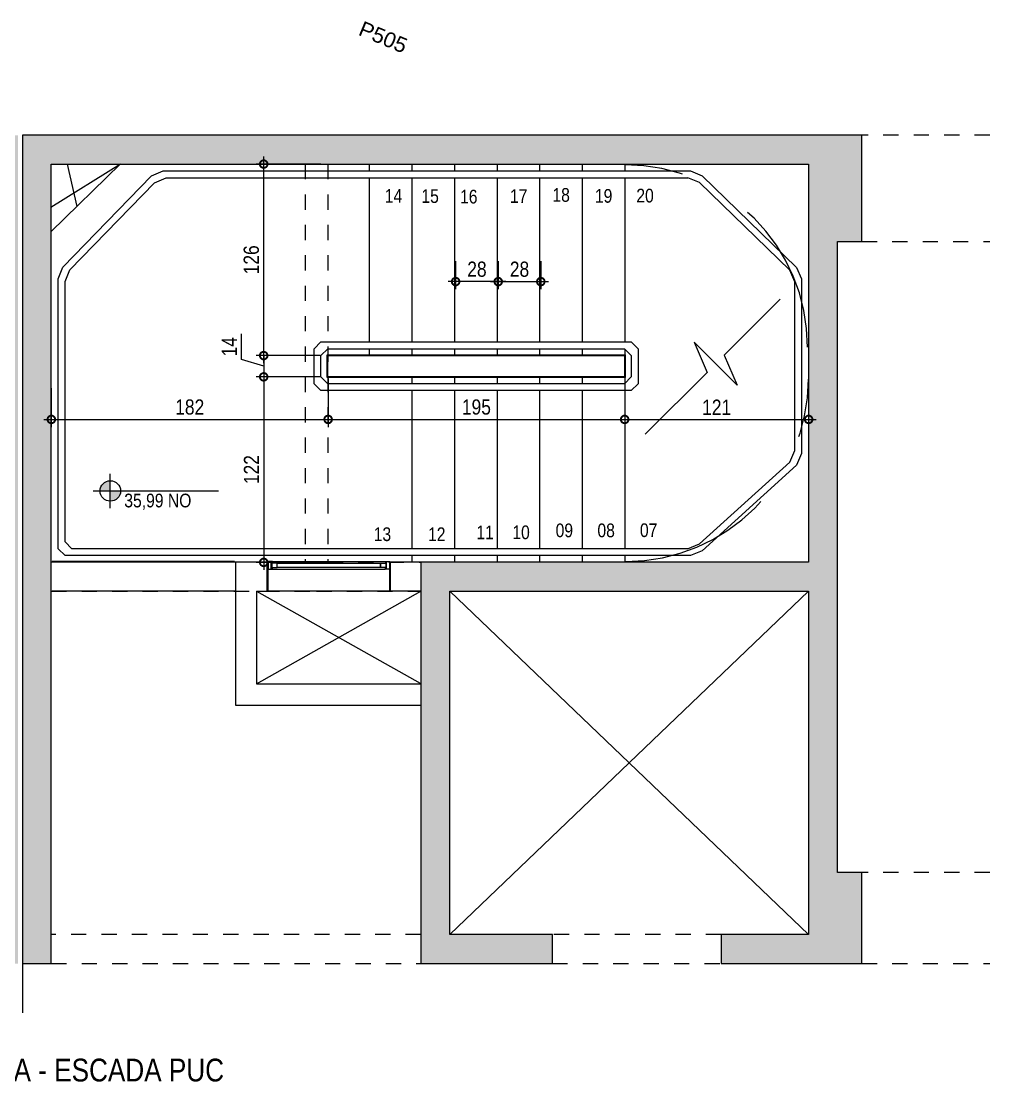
# Model space of a CAD drawing. Header units: metres. Extents: x -41 to 570, y -54 to 184.
# Drawn here: x -5.18 to 1.19, y 21.77 to 28.75 of the extents above; entities that cross this region are included whole.
import ezdxf
from ezdxf.enums import TextEntityAlignment as Align
from ezdxf.xclip import XClip

# ---------------------------------------------------------------- set-up
doc = ezdxf.new("R2010")
doc.units = ezdxf.units.M
doc.header["$XCLIPFRAME"] = 0
doc.linetypes.add('DASHEDX2', pattern=[1.5, 1, -0.5])
for name, color, linetype in [('1', 232, 'DASHEDX2'), ('20', 7, 'Continuous'), ('21', 33, 'Continuous'), ('4', 2, 'Continuous'), ('9', 232, 'Continuous'), ('ARQ-ALV ACAB', 4, 'Continuous'), ('ARQ-ALV OSSO', 5, 'Continuous'), ('ARQ-AUX', 7, 'Continuous'), ('ARQ-AUX1', 1, 'Continuous'), ('ARQ-AUX2', 2, 'Continuous'), ('ARQ-CAX @ 1', 1, 'Continuous'), ('ARQ-DIM', 2, 'Continuous'), ('ARQ-PRJ', 7, 'DASHEDX2'), ('ARQ-SIM', 1, 'Continuous'), ('ARQ-TXT', 2, 'Continuous')]:
    doc.layers.add(name, color=color, linetype=linetype)
doc.styles.add('Adesa', font='ARIALN.TTF')
doc.styles.add('M50', font='ARIALN.TTF', dxfattribs={"height": 0.15})
doc.styles.get("Standard").update_dxf_attribs({"font": 'arial.ttf'})
doc.dimstyles.new('ADESA 1-0050', dxfattribs={"dimtxt": 0.1, "dimasz": 0.1, "dimexe": 0.05, "dimexo": 0.05, "dimgap": 0.03, "dimtad": 1, "dimdec": 1, "dimlfac": 100, "dimzin": 12, "dimtxsty": 'Adesa', "dimblk": 'DOTSMALL', "dimcen": 1, "dimdle": 0.05, "dimclrd": 1, "dimclre": 1, "dimclrt": 256, "dimazin": 3, "dimtm": 1e-09, "dimtfac": 1, "dimtdec": 1, "dimtmove": 1, "dimatfit": 0, "dimldrblk": 'DOTSMALL', "dimfxl": 0.8, "dimtvp": 2, "dimtolj": 1, "dimtzin": 0, "dimarcsym": 0})

# ---------------------------------------------------------------- blocks, each defined once
blk = doc.blocks.new('NipAcOs')
at = {"layer": 'ARQ-SIM'}
h = blk.add_hatch(color=256, dxfattribs=at)
h.dxf.hatch_style = 1
h.paths.add_polyline_path([(0, 0.15, 0.414214), (-0.15, 0), (0, 0)])
h.paths.add_polyline_path([(0.15, 0), (0, 0), (0, -0.15, 0.414214)])
for p, q in [((0, -0.25), (0, 0.25)), ((-0.25, 0), (0.15, 0)), ((0.15, 0), (1.583, 0))]:
    blk.add_line(p, q, dxfattribs=at)
blk.add_circle((0, 0), 0.15, dxfattribs=at)
at = {"style": 'Adesa'}
for p in [(0.204, 0.06), (0.204, -0.24)]:
    blk.add_attdef('000,00', p, '', height=0.2, dxfattribs=at)
blk = doc.blocks.new('_DotSmall')
at = {"color": 0, "linetype": 'ByBlock', "const_width": 0.5}
blk.add_lwpolyline([(-0.0625, 0, 1), (0.0625, 0, 1)], format="xyb", close=True, dxfattribs=at)
blk = doc.blocks.new('*D11')
at = {"layer": 'ARQ-DIM', "color": 1, "lineweight": -2, "transparency": 16777216}
for p, q in [((-4.98, 26.3356), (-4.98, 26.08)), ((-3.1598, 26.36), (-3.1598, 26.08)), ((-5.03, 26.13), (-3.1098, 26.13))]:
    blk.add_line(p, q, dxfattribs=at)
at = {"layer": 'Defpoints', "color": 0, "transparency": 16777216}
for p in [(-4.98, 26.3856, 0), (-3.1598, 26.41), (-3.1598, 26.13)]:
    blk.add_point(p, dxfattribs=at)
at = {"layer": 'ARQ-DIM', "color": 1, "lineweight": -2, "transparency": 16777216, "xscale": 0.1, "yscale": 0.1, "zscale": 0.1, "rotation": 180}
blk.add_blockref('_DotSmall', (-4.98, 26.13), dxfattribs=at)
at = {"layer": 'ARQ-DIM', "color": 1, "lineweight": -2, "transparency": 16777216, "xscale": 0.1, "yscale": 0.1, "zscale": 0.1}
blk.add_blockref('_DotSmall', (-3.1598, 26.13), dxfattribs=at)
at = {"layer": 'ARQ-DIM', "transparency": 16777216, "insert": (-4.0699, 26.2111), "char_height": 0.1, "attachment_point": 5, "style": 'Adesa'}
blk.add_mtext('\\A1;182', dxfattribs=at)
blk = doc.blocks.new('*D12')
at = {"layer": 'ARQ-DIM', "color": 1, "lineweight": -2, "transparency": 16777216}
for p, q in [((-3.1598, 26.4), (-3.1598, 26.08)), ((-1.2098, 26.4), (-1.2098, 26.08)), ((-3.2098, 26.13), (-1.1598, 26.13))]:
    blk.add_line(p, q, dxfattribs=at)
at = {"layer": 'Defpoints', "color": 0, "transparency": 16777216}
for p in [(-3.1598, 26.45), (-1.2098, 26.45), (-1.2098, 26.13)]:
    blk.add_point(p, dxfattribs=at)
at = {"layer": 'ARQ-DIM', "color": 1, "lineweight": -2, "transparency": 16777216, "xscale": 0.1, "yscale": 0.1, "zscale": 0.1, "rotation": 180}
blk.add_blockref('_DotSmall', (-3.1598, 26.13), dxfattribs=at)
at = {"layer": 'ARQ-DIM', "color": 1, "lineweight": -2, "transparency": 16777216, "xscale": 0.1, "yscale": 0.1, "zscale": 0.1}
blk.add_blockref('_DotSmall', (-1.2098, 26.13), dxfattribs=at)
at = {"layer": 'ARQ-DIM', "transparency": 16777216, "insert": (-2.1848, 26.2111), "char_height": 0.1, "attachment_point": 5, "style": 'Adesa'}
blk.add_mtext('\\A1;195', dxfattribs=at)
blk = doc.blocks.new('*D13')
at = {"layer": 'ARQ-DIM', "color": 1, "lineweight": -2, "transparency": 16777216}
for p, q in [((-1.2098, 26.4), (-1.2098, 26.08)), ((0, 26.3994), (0, 26.08)), ((-1.2598, 26.13), (0.05, 26.13))]:
    blk.add_line(p, q, dxfattribs=at)
at = {"layer": 'Defpoints', "color": 0, "transparency": 16777216}
for p in [(-1.2098, 26.45), (0, 26.4494, 0), (0, 26.13)]:
    blk.add_point(p, dxfattribs=at)
at = {"layer": 'ARQ-DIM', "color": 1, "lineweight": -2, "transparency": 16777216, "xscale": 0.1, "yscale": 0.1, "zscale": 0.1, "rotation": 180}
blk.add_blockref('_DotSmall', (-1.2098, 26.13), dxfattribs=at)
at = {"layer": 'ARQ-DIM', "color": 1, "lineweight": -2, "transparency": 16777216, "xscale": 0.1, "yscale": 0.1, "zscale": 0.1}
blk.add_blockref('_DotSmall', (0, 26.13), dxfattribs=at)
at = {"layer": 'ARQ-DIM', "transparency": 16777216, "insert": (-0.6049, 26.2102), "char_height": 0.1, "attachment_point": 5, "style": 'Adesa'}
blk.add_mtext('\\A1;121', dxfattribs=at)
blk = doc.blocks.new('*D14')
at = {"layer": 'ARQ-DIM', "color": 1, "lineweight": -2, "transparency": 16777216}
for p, q in [((-2.3213, 27.1718), (-2.3213, 26.9868)), ((-2.0413, 27.1718), (-2.0413, 26.9868)), ((-1.9913, 27.0368), (-2.3713, 27.0368))]:
    blk.add_line(p, q, dxfattribs=at)
at = {"layer": 'Defpoints', "color": 0, "transparency": 16777216}
for p in [(-2.3213, 27.2218, 0), (-2.0413, 27.2218, 0), (-2.3213, 27.0368)]:
    blk.add_point(p, dxfattribs=at)
at = {"layer": 'ARQ-DIM', "color": 1, "lineweight": -2, "transparency": 16777216, "xscale": 0.1, "yscale": 0.1, "zscale": 0.1, "rotation": 180}
blk.add_blockref('_DotSmall', (-2.3213, 27.0368), dxfattribs=at)
at = {"layer": 'ARQ-DIM', "color": 1, "lineweight": -2, "transparency": 16777216, "xscale": 0.1, "yscale": 0.1, "zscale": 0.1}
blk.add_blockref('_DotSmall', (-2.0413, 27.0368), dxfattribs=at)
at = {"layer": 'ARQ-DIM', "transparency": 16777216, "insert": (-2.1813, 27.1178), "char_height": 0.1, "attachment_point": 5, "style": 'Adesa'}
blk.add_mtext('\\A1;28', dxfattribs=at)
blk = doc.blocks.new('*D15')
at = {"layer": 'ARQ-DIM', "color": 1, "lineweight": -2, "transparency": 16777216}
for p, q in [((-2.0413, 27.1718), (-2.0413, 26.9868)), ((-1.7613, 27.1718), (-1.7613, 26.9868)), ((-2.0913, 27.0368), (-1.7113, 27.0368))]:
    blk.add_line(p, q, dxfattribs=at)
at = {"layer": 'Defpoints', "color": 0, "transparency": 16777216}
for p in [(-2.0413, 27.2218, 0), (-1.7613, 27.2218, 0), (-1.7613, 27.0368)]:
    blk.add_point(p, dxfattribs=at)
at = {"layer": 'ARQ-DIM', "color": 1, "lineweight": -2, "transparency": 16777216, "xscale": 0.1, "yscale": 0.1, "zscale": 0.1, "rotation": 180}
blk.add_blockref('_DotSmall', (-2.0413, 27.0368), dxfattribs=at)
at = {"layer": 'ARQ-DIM', "color": 1, "lineweight": -2, "transparency": 16777216, "xscale": 0.1, "yscale": 0.1, "zscale": 0.1}
blk.add_blockref('_DotSmall', (-1.7613, 27.0368), dxfattribs=at)
at = {"layer": 'ARQ-DIM', "transparency": 16777216, "insert": (-1.9013, 27.1178), "char_height": 0.1, "attachment_point": 5, "style": 'Adesa'}
blk.add_mtext('\\A1;28', dxfattribs=at)
blk = doc.blocks.new('*D16')
at = {"layer": 'ARQ-DIM', "color": 1, "lineweight": -2, "transparency": 16777216}
for p, q in [((-3.5835, 26.5), (-3.5835, 27.86)), ((-3.2083, 27.81), (-3.6335, 27.81)), ((-3.2118, 26.55), (-3.6335, 26.55))]:
    blk.add_line(p, q, dxfattribs=at)
at = {"layer": 'Defpoints', "color": 0, "transparency": 16777216}
for p in [(-3.5835, 27.81), (-3.1583, 27.81), (-3.1618, 26.55, 0)]:
    blk.add_point(p, dxfattribs=at)
at = {"layer": 'ARQ-DIM', "color": 1, "lineweight": -2, "transparency": 16777216, "xscale": 0.1, "yscale": 0.1, "zscale": 0.1}
for p, rotation in [((-3.5835, 27.81), 90), ((-3.5835, 26.55), 270)]:
    blk.add_blockref('_DotSmall', p, dxfattribs=dict(at, rotation=rotation))
at = {"layer": 'ARQ-DIM', "transparency": 16777216, "insert": (-3.6645, 27.18), "char_height": 0.1, "attachment_point": 5, "rotation": 90, "style": 'Adesa'}
blk.add_mtext('\\A1;126', dxfattribs=at)
blk = doc.blocks.new('*D17')
at = {"layer": 'ARQ-DIM', "color": 1, "lineweight": -2, "transparency": 16777216}
for p, q in [((-3.7287, 26.5235), (-3.7287, 26.693)), ((-3.5835, 26.55), (-3.5835, 26.65)), ((-3.5835, 26.48), (-3.7287, 26.5235)), ((-3.2118, 26.55), (-3.6335, 26.55)), ((-3.5835, 26.55), (-3.5835, 26.41)), ((-3.5835, 26.55), (-3.5835, 26.41)), ((-3.2118, 26.41), (-3.6335, 26.41)), ((-3.5835, 26.41), (-3.5835, 26.31))]:
    blk.add_line(p, q, dxfattribs=at)
at = {"layer": 'Defpoints', "color": 0, "transparency": 16777216}
for p in [(-3.1618, 26.55, 0), (-3.5835, 26.41), (-3.1618, 26.41)]:
    blk.add_point(p, dxfattribs=at)
at = {"layer": 'ARQ-DIM', "color": 1, "lineweight": -2, "transparency": 16777216, "xscale": 0.1, "yscale": 0.1, "zscale": 0.1}
for p, rotation in [((-3.5835, 26.55), 270), ((-3.5835, 26.41), 90)]:
    blk.add_blockref('_DotSmall', p, dxfattribs=dict(at, rotation=rotation))
at = {"layer": 'ARQ-DIM', "transparency": 16777216, "insert": (-3.8089, 26.6083), "char_height": 0.1, "attachment_point": 5, "rotation": 90, "style": 'Adesa'}
blk.add_mtext('\\A1;14', dxfattribs=at)
blk = doc.blocks.new('*D18')
at = {"layer": 'ARQ-DIM', "color": 1, "lineweight": -2, "transparency": 16777216}
for p, q in [((-3.5835, 26.46), (-3.5835, 25.1394)), ((-3.2118, 26.41), (-3.6335, 26.41)), ((-3.085, 25.1894), (-3.6335, 25.1894))]:
    blk.add_line(p, q, dxfattribs=at)
at = {"layer": 'Defpoints', "color": 0, "transparency": 16777216}
for p in [(-3.1618, 26.41), (-3.5835, 25.1894), (-3.035, 25.1894)]:
    blk.add_point(p, dxfattribs=at)
at = {"layer": 'ARQ-DIM', "color": 1, "lineweight": -2, "transparency": 16777216, "xscale": 0.1, "yscale": 0.1, "zscale": 0.1}
for p, rotation in [((-3.5835, 26.41), 90), ((-3.5835, 25.1894), 270)]:
    blk.add_blockref('_DotSmall', p, dxfattribs=dict(at, rotation=rotation))
at = {"layer": 'ARQ-DIM', "transparency": 16777216, "insert": (-3.6637, 25.7997), "char_height": 0.1, "attachment_point": 5, "rotation": 90, "style": 'Adesa'}
blk.add_mtext('\\A1;122', dxfattribs=at)
blk = doc.blocks.new('*U788')
at = {"color": 0, "linetype": 'ByBlock', "ltscale": 0.5}
for points in [[(0.02, -0.045), (0.02, -0.045), (0.02, -0.045), (0.02, -0.045), (0.02, -0.045), (0.02, -0.045), (0.02, -0.045), (0.02, -0.045), (0.02, -0.045), (0.03, -0.045), (0.03, -0.05), (0, -0.05), (0, 0), (0.03, 0), (0.03, -0.005), (0.02, -0.005), (0.02, -0.045)], [(0.78, -0.045), (0.78, -0.045), (0.78, -0.045), (0.78, -0.045), (0.78, -0.045), (0.78, -0.045), (0.78, -0.045), (0.78, -0.045), (0.78, -0.045), (0.77, -0.045), (0.77, -0.05), (0.8, -0.05), (0.8, 0), (0.77, 0), (0.77, -0.005), (0.78, -0.005), (0.78, -0.045)], [(0.025, -0.01), (0.06, -0.01), (0.06, -0.04), (0.025, -0.04)], [(0.775, -0.01), (0.74, -0.01), (0.74, -0.04), (0.775, -0.04)]]:
    blk.add_lwpolyline(points, close=True, dxfattribs=at)
at = {"color": 8, "linetype": 'ByBlock', "ltscale": 0.5}
for points in [[(0.77, 0), (0.03, 0)], [(0.77, -0.05), (0.03, -0.05)]]:
    blk.add_lwpolyline(points, dxfattribs=at)
at = {"color": 7, "linetype": 'ByBlock', "ltscale": 0.5}
blk.add_lwpolyline([(0.74, -0.01), (0.74, -0.04), (0.06, -0.04), (0.06, -0.01)], close=True, dxfattribs=at)
blk = doc.blocks.new('A$Cdd1f165a')
at = {"color": 7, "elevation": 0}
blk.add_lwpolyline([(2.7549, -25.0001), (3.5549, -25.0001)], dxfattribs=at)
at = {"layer": 'ARQ-ALV ACAB'}
for points in [[(2.7499, -25.0001), (2.7549, -25.0001), (2.7549, -25.195)], [(3.5599, -25), (3.5549, -25), (3.5549, -25.195)]]:
    blk.add_lwpolyline(points, dxfattribs=at)
at = {"layer": 'ARQ-ALV ACAB', "elevation": 0}
blk.add_lwpolyline([(3.775, -25.195), (4.975, -25.195)], dxfattribs=at)
at = {"layer": 'ARQ-ALV OSSO'}
for points in [[(3.5599, -25.19), (3.7699, -25.19), (3.77, -24.25), (2.55, -24.25)], [(3.6299, -25), (3.63, -24.39), (2.55, -24.39)], [(2.7499, -25), (2.7499, -25.19)], [(3.5599, -25), (3.5599, -25.19)], [(3.77, -25), (4.975, -25.0001)], [(2.5499, -25.19), (2.7499, -25.19)]]:
    blk.add_lwpolyline(points, dxfattribs=at)
at = {"layer": 'ARQ-ALV OSSO', "elevation": 0}
for points in [[(2.5499, -25.0001), (2.7549, -25.0001)], [(3.6299, -25), (3.5599, -25)], [(3.77, -25.19), (4.975, -25.1901)]]:
    blk.add_lwpolyline(points, dxfattribs=at)
at = {"layer": 'ARQ-AUX1'}
for p, q in [((1.7668, -25.195, 0), (1.7668, -25.2344, 0)), ((2.0468, -25.195, 0), (2.0468, -25.2344, 0)), ((2.3268, -25.195, 0), (2.3268, -25.2344, 0)), ((2.6068, -25.195, 0), (2.6068, -25.2344, 0))]:
    blk.add_line(p, q, dxfattribs=at)
at = {"layer": 'ARQ-SIM'}
for points in [[(3.63, -24.39), (2.5499, -25)], [(3.6299, -25), (2.555, -24.395)]]:
    blk.add_lwpolyline(points, dxfattribs=at)
at = {"layer": 'ARQ-CAX @ 1'}
blk.add_blockref('*U788', (2.7549, -25.145), dxfattribs=at)
blk = doc.blocks.new('es-pr-008-6sb-r02')
at = {"layer": '4'}
h = blk.add_hatch(color=8, dxfattribs=at)
h.dxf.hatch_style = 1
h.paths.add_polyline_path([(-327.358782, -565.734293), (-359.658373, -579.215013), (-336.548603, -634.585903), (-321.782404, -628.423035), (-161.169457, -1013.250898), (-175.934676, -1019.413357), (-148.973267, -1084.012692), (-116.674634, -1070.532432)], flags=17)
h.paths.add_polyline_path([(72.646178, -776.409687), (90.180289, -769.091562), (32.020457, -629.741521), (14.486346, -637.059646)], flags=17)
h.paths.add_polyline_path([(-113.904934, -1069.376461), (37.44213, -1006.209491), (30.123852, -988.675012), (-103.689101, -1044.523858), (-278.930329, -624.648636), (-286.248454, -607.114525), (-286.248475, -607.114534), (-307.05579, -557.260535), (-324.58988, -564.57865)])
h.paths.add_polyline_path([(-3206.956631, -1758.910157), (-3258.953832, -1634.325684), (-3291.25351, -1647.80644), (-3239.256309, -1772.390913)])
h.paths.add_polyline_path([(-2993.189754, -2271.092218), (-3020.151167, -2206.492821), (-3034.916841, -2212.655496), (-3140.452498, -1959.793707), (-3125.686931, -1953.631076), (-3148.796798, -1898.260198), (-3181.096477, -1911.740954), (-3025.489432, -2284.572974)])
h.paths.add_polyline_path([(-2947.092821, -1013.293024), (-2914.793142, -999.812268), (-2953.309588, -907.527473), (-2985.609266, -921.008229)])
h.paths.add_polyline_path([(-2727.356492, -1539.777801), (-2695.056814, -1526.297045), (-2733.573259, -1434.01225), (-2765.872938, -1447.493006)])
h.paths.add_polyline_path([(2122.48851, 465.414809), (2070.491309, 589.999283), (2038.191631, 576.518527), (2090.188832, 451.934053)])
h.paths.add_polyline_path([(2012.331384, 729.349548), (1857.495359, 1100.334221), (1825.19568, 1086.853465), (1852.1572, 1022.254111), (1866.922767, 1028.416743), (1971.687405, 777.4023), (1956.921838, 771.239669), (1980.031705, 715.868792)])
h.paths.add_polyline_path([(2336.253806, -46.763456), (2180.644029, 326.07511), (2148.34435, 312.594354), (2171.454218, 257.223477), (2186.219785, 263.386109), (2291.758175, 10.517772), (2276.992608, 4.355141), (2303.954128, -60.244212)])
h.paths.add_polyline_path([(-385.517235, -426.387329), (-595.433068, 76.567703), (-627.732746, 63.086948), (-600.771226, -1.512406), (-586.005659, 4.650226), (-426.161214, -378.334576), (-440.926781, -384.497208), (-417.816914, -439.868085)])
h.paths.add_polyline_path([(-83.249658, 290.335142), (-592.661728, 77.724364), (-382.747194, -425.227558), (-365.213083, -417.909434), (-567.809492, 67.508377), (-108.231212, 259.320275), (-7.318125, 17.534111), (-242.644353, -80.682824), (-140.96112, -324.314257), (-61.134772, -290.997532), (-68.452896, -273.46342), (-130.745133, -299.462021), (-217.792117, -90.898811), (0, 0), (87.04691, -208.563033), (33.983152, -230.709989), (41.301277, -248.2441), (126.664713, -212.616388), (103.554846, -157.245511), (88.789278, -163.408142), (-71.053705, 219.573157), (-56.288138, 225.735788)])
h.paths.add_polyline_path([(395.505667, -856.765828), (368.544148, -792.166475), (353.77858, -798.329106), (193.165052, -413.501599), (207.93062, -407.338968), (184.820752, -351.968091), (-61.579651, -454.806999), (-26.722268, -538.324739), (-9.188157, -531.006615), (-36.727415, -465.022986), (159.839199, -382.982958), (355.887864, -852.712473), (159.32125, -934.752501), (133.515232, -872.921688), (115.981121, -880.239813), (141.787139, -942.070626), (123.33018, -949.773915), (130.648305, -967.308026)])
h.paths.add_polyline_path([(-2506.849069, -2068.110104), (-2474.549391, -2054.629348), (-2513.065836, -1962.344553), (-2545.365515, -1975.825309)])
h.paths.add_polyline_path([(-2448.754924, -805.304224), (-2411.841008, -789.897642), (-2450.357453, -697.612846), (-2487.27137, -713.019428)])
h.paths.add_polyline_path([(-2277.356152, -1215.972989), (-2240.442235, -1200.566407), (-2278.958681, -1108.281611), (-2315.872597, -1123.688193)])
h.paths.add_polyline_path([(-2180.680405, -1447.606534), (-2143.766489, -1432.199951), (-2182.282934, -1339.915156), (-2219.196851, -1355.321738)])
h.paths.add_polyline_path([(-2008.511897, -1860.11957), (-1971.59798, -1844.712987), (-2010.114425, -1752.428192), (-2047.028342, -1767.834774)])
h.paths.add_polyline_path([(-1950.417031, -597.315415), (-1918.117353, -583.834659), (-1956.633798, -491.549864), (-1988.933477, -505.03062)])
h.paths.add_polyline_path([(-1779.018259, -1007.98418), (-1746.71858, -994.503424), (-1785.235026, -902.218629), (-1817.534704, -915.699385)])
h.paths.add_polyline_path([(-1682.342513, -1239.617725), (-1650.042834, -1226.136969), (-1688.559279, -1133.852174), (-1720.858958, -1147.33293)])
h.paths.add_polyline_path([(-1510.174004, -1652.130761), (-1477.874325, -1638.650005), (-1516.390771, -1546.36521), (-1548.690449, -1559.845966)])
h.paths.add_polyline_path([(-1456.693377, -391.252433), (-1424.393698, -377.771677), (-1462.910144, -285.486882), (-1495.209822, -298.967638)])
h.paths.add_polyline_path([(-1285.294604, -801.921198), (-1252.994926, -788.440442), (-1291.511371, -696.155647), (-1323.811049, -709.636403)])
h.paths.add_polyline_path([(-1188.618858, -1033.554743), (-1156.319179, -1020.073987), (-1194.835625, -927.789192), (-1227.135303, -941.269948)])
h.paths.add_polyline_path([(-1016.450349, -1446.067779), (-984.15067, -1432.587023), (-1022.667116, -1340.302228), (-1054.966794, -1353.782984)])
h.paths.add_polyline_path([(-962.969722, -185.189451), (-930.670043, -171.708695), (-969.186489, -79.4239), (-1001.486167, -92.904656)])
h.paths.add_polyline_path([(-791.570949, -595.858216), (-759.271271, -582.37746), (-797.787716, -490.092665), (-830.087394, -503.573421)])
h.paths.add_polyline_path([(-694.895203, -827.491761), (-662.595524, -814.011005), (-701.11197, -721.72621), (-733.411648, -735.206966)])
h.paths.add_polyline_path([(-522.726694, -1240.004797), (-490.427016, -1226.524041), (-528.943461, -1134.239246), (-561.243139, -1147.720002)])
h.paths.add_polyline_path([(1351.53574, 780.804163), (1383.835419, 794.284919), (1345.318973, 886.569714), (1313.019295, 873.088958)])
h.paths.add_polyline_path([(347.477167, 361.745239), (379.776846, 375.225994), (341.260401, 467.51079), (308.960722, 454.030034)])
h.paths.add_polyline_path([(848.583606, 570.889536), (885.497522, 586.296119), (846.981077, 678.580914), (810.067161, 663.174332)])
h.paths.add_polyline_path([(518.874926, -48.921096), (551.174604, -35.44034), (512.658159, 56.844455), (480.35848, 43.3637)])
h.paths.add_polyline_path([(1019.981364, 160.223202), (1056.895281, 175.629784), (1018.378835, 267.91458), (981.464919, 252.507997)])
h.paths.add_polyline_path([(615.55121, -280.555929), (647.850888, -267.075173), (609.334443, -174.790378), (577.034764, -188.271133)])
h.paths.add_polyline_path([(1116.657648, -71.411631), (1153.571565, -56.005049), (1115.055119, 36.279746), (1078.141203, 20.873164)])
h.paths.add_polyline_path([(1571.272069, 254.319386), (1603.571747, 267.800142), (1565.055302, 360.084937), (1532.755624, 346.604181)])
h.paths.add_polyline_path([(787.719719, -693.068965), (820.019397, -679.58821), (781.502952, -587.303414), (749.203273, -600.78417)])
h.paths.add_polyline_path([(1288.825976, -483.924234), (1325.739893, -468.517652), (1287.223447, -376.232856), (1250.309531, -391.639439)])
h.paths.add_polyline_path([(1791.777927, -274.009167), (1824.077605, -260.528411), (1785.56116, -168.243616), (1753.261481, -181.724371)])
h.paths.add_polyline_path([(-3349.413449, -1508.456443), (-3317.113664, -1494.975643), (-3340.223531, -1439.604766), (-3354.989097, -1445.767396), (-3459.75382, -1194.75275), (-3444.988254, -1188.590119), (-3471.949774, -1123.990766), (-3504.249559, -1137.471566)])
edge = h.paths.add_edge_path()
edge.add_line((-359.658373, -579.215013), (-336.548603, -634.585903))
edge.add_line((-336.548603, -634.585903), (-321.782404, -628.423035))
edge.add_line((-321.782404, -628.423035), (-161.169457, -1013.250898))
edge.add_line((-161.169457, -1013.250898), (-175.934676, -1019.413357))
edge.add_line((-175.934676, -1019.413357), (-148.973267, -1084.012692))
edge.add_line((-148.973267, -1084.012692), (-116.674634, -1070.532432))
edge.add_line((-116.674634, -1070.532432), (-327.358782, -565.734293))
edge.add_line((-327.358782, -565.734293), (-359.65846, -579.215049))
at = {"layer": '1'}
for p, q in [((-399.964598, 137.560964), (-299.053374, -104.220738)), ((-299.053374, -104.220738), (-242.646215, -80.678363)), ((-299.053374, -104.220738), (-299.053374, -104.220738))]:
    blk.add_line(p, q, dxfattribs=at)
for points in [[(136.736482, 382.149661), (-83.249658, 290.335142)], [(-56.288138, 225.735788), (146.738737, 310.472103)], [(-413.807317, 131.783498), (-312.896093, -109.998204)], [(306.581721, -72.509196), (103.554846, -157.245511)], [(-298.656609, -124.643582), (-235.328091, -98.212474)], [(-312.896093, -109.998204), (-466.898268, -174.273325)], [(-459.580143, -191.807436), (-298.656609, -124.643582)], [(126.664971, -212.616281), (346.650852, -120.801869)], [(33.983152, -230.709989), (-68.45297, -273.463243)], [(-61.134846, -290.997354), (41.301277, -248.2441)], [(-148.279155, -306.780361), (-372.531207, -400.375323)], [(-365.215608, -417.910488), (-140.96103, -324.314472)]]:
    blk.add_lwpolyline(points, dxfattribs=at)
at = {"layer": '20', "linetype": 'Continuous'}
for p, q in [((-525.829169, 85.112036), (-551.008485, 26.263913)), ((-382.748421, -425.231722), (-324.590045, -564.578719))]:
    blk.add_line(p, q, dxfattribs=at)
at = {"layer": '21'}
for p, q in [((-557.115208, 41.255188), (-525.829169, 85.112036)), ((-558.143173, 71.561766), (-541.568322, 48.327097))]:
    blk.add_line(p, q, dxfattribs=at)
at = {"layer": '4', "linetype": 'Continuous'}
blk.add_lwpolyline([(-83.249658, 290.335142), (-592.661728, 77.724364), (-382.747194, -425.227558), (-365.213083, -417.909434), (-567.809492, 67.508377), (-108.231212, 259.320275), (-7.318125, 17.534111), (-242.644353, -80.682824), (-140.96112, -324.314257), (-61.134772, -290.997532), (-68.452896, -273.46342), (-130.745133, -299.462021), (-217.792117, -90.898811), (0, 0), (87.04691, -208.563033), (33.983152, -230.709989), (41.301277, -248.2441), (126.664713, -212.616388), (103.554846, -157.245511), (88.789278, -163.408142), (-71.053705, 219.573157), (-56.288138, 225.735788), (-83.249658, 290.335142)], dxfattribs=at)
at = {"layer": '9', "linetype": 'Continuous'}
blk.add_text('P505', height=10, dxfattribs=at).set_placement((-414.898939, 223.675883))

msp = doc.modelspace()

# ---------------------------------------------------------------- linework, layer by layer
at = {"layer": 'ARQ-ALV ACAB', "elevation": 0}
msp.add_lwpolyline([(-3.1668, 26.555), (-1.2068, 26.555), (-1.2068, 26.405), (-3.1668, 26.405)], close=True, dxfattribs=at)
msp.add_lwpolyline([(-3.775, 25.195), (-4.975, 25.195)], dxfattribs=at)
at = {"layer": 'ARQ-ALV OSSO', "elevation": 0}
msp.add_lwpolyline([(-3.1618, 26.55), (-1.2118, 26.55), (-1.2118, 26.41), (-3.1618, 26.41)], close=True, dxfattribs=at)
msp.add_lwpolyline([(-3.77, 25.19), (-4.975, 25.1901)], dxfattribs=at)
at = {"layer": 'ARQ-AUX'}
for points in [[(-2.36, 25), (0, 22.74)], [(0, 25), (-2.36, 22.74)]]:
    msp.add_lwpolyline(points, dxfattribs=at)
at = {"layer": 'ARQ-AUX1'}
for p, q in [((-2.8868, 27.765, 0), (-2.8868, 27.805, 0)), ((-2.6068, 27.765, 0), (-2.6068, 27.805, 0)), ((-2.3268, 27.765, 0), (-2.3268, 27.805, 0)), ((-2.0468, 27.765, 0), (-2.0468, 27.805, 0)), ((-1.7668, 27.765, 0), (-1.7668, 27.805, 0)), ((-1.4868, 27.765, 0), (-1.4868, 27.805, 0)), ((-1.2068, 27.765, 0), (-1.2068, 27.805, 0)), ((-2.8868, 26.64, 0), (-2.8868, 27.72, 0)), ((-2.6068, 26.64, 0), (-2.6068, 27.72, 0)), ((-2.3268, 26.64, 0), (-2.3268, 27.72, 0)), ((-2.0468, 26.64, 0), (-2.0468, 27.72, 0)), ((-1.7668, 26.64, 0), (-1.7668, 27.72, 0)), ((-1.4868, 26.64, 0), (-1.4868, 27.72, 0)), ((-1.2068, 26.64, 0), (-1.2068, 27.72, 0)), ((-2.8868, 26.555, 0), (-2.8868, 26.595, 0)), ((-2.6068, 26.555, 0), (-2.6068, 26.595, 0)), ((-2.3268, 26.555, 0), (-2.3268, 26.595, 0)), ((-2.0468, 26.555, 0), (-2.0468, 26.595, 0)), ((-1.7668, 26.555, 0), (-1.7668, 26.595, 0)), ((-1.4868, 26.555, 0), (-1.4868, 26.595, 0)), ((-1.2068, 26.405, 0), (-1.2068, 26.59, 0)), ((-2.6068, 26.365, 0), (-2.6068, 26.405, 0)), ((-2.3268, 26.365, 0), (-2.3268, 26.405, 0)), ((-2.0468, 26.365, 0), (-2.0468, 26.405, 0)), ((-1.7668, 26.365, 0), (-1.7668, 26.405, 0)), ((-1.4868, 26.365, 0), (-1.4868, 26.405, 0)), ((-1.2068, 26.37, 0), (-1.2068, 26.405, 0)), ((-2.6068, 25.2794, 0), (-2.6068, 26.32, 0)), ((-2.3268, 25.2794, 0), (-2.3268, 26.32, 0)), ((-2.0468, 25.2794, 0), (-2.0468, 26.32, 0)), ((-1.7668, 25.2794, 0), (-1.7668, 26.32, 0)), ((-1.4868, 25.2794, 0), (-1.4868, 26.32, 0)), ((-1.2068, 25.2794, 0), (-1.2068, 26.32, 0)), ((-2.6068, 25.195, 0), (-2.6068, 25.2344, 0)), ((-2.3268, 25.195, 0), (-2.3268, 25.2344, 0)), ((-2.0468, 25.195, 0), (-2.0468, 25.2344, 0)), ((-1.7668, 25.195, 0), (-1.7668, 25.2344, 0)), ((-1.4868, 25.195, 0), (-1.4868, 25.2344, 0)), ((-1.2068, 25.195, 0), (-1.2068, 25.2344, 0))]:
    msp.add_line(p, q, dxfattribs=at)
at = {"layer": 'ARQ-AUX2'}
for p, q in [((-0.7177, 27.6886, 0), (-0.795, 27.72, 0)), ((-0.7767, 27.765, 0), (-0.6994, 27.7336, 0)), ((-0.6994, 27.7336, 0), (-0.0791, 27.1307, 0)), ((-0.1241, 27.1117, 0), (-0.7177, 27.6886, 0)), ((-0.0918, 27.0353, 0), (-0.1241, 27.1117, 0)), ((-0.0791, 27.1307, 0), (-0.0468, 27.0544, 0)), ((-0.0918, 25.9246, 0), (-0.0918, 27.0353, 0)), ((-0.0468, 27.0544, 0), (-0.0468, 25.9056, 0)), ((-0.1241, 25.8483, 0), (-0.0918, 25.9246, 0)), ((-0.0468, 25.9056, 0), (-0.0791, 25.8293, 0)), ((-0.7186, 25.3108, 0), (-0.1241, 25.8483, 0)), ((-0.0791, 25.8293, 0), (-0.7003, 25.2658, 0)), ((-0.7959, 25.2794, 0), (-0.7186, 25.3108, 0)), ((-0.7003, 25.2658, 0), (-0.7776, 25.2344, 0))]:
    msp.add_line(p, q, dxfattribs=at)
at = {"layer": 'ARQ-AUX2', "elevation": 0}
for points in [[(-0.7776, 25.2344), (-4.89, 25.2344), (-4.935, 25.2794), (-4.935, 27.055), (-4.9037, 27.1323), (-4.3207, 27.7327), (-4.2444, 27.765), (-0.7767, 27.765)], [(-0.7959, 25.2794), (-4.845, 25.2794), (-4.89, 25.3244), (-4.89, 27.0368), (-4.8587, 27.1141), (-4.3017, 27.6877), (-4.2253, 27.72), (-0.795, 27.72)]]:
    msp.add_lwpolyline(points, dxfattribs=at)
for points in [[(-3.2068, 26.64), (-1.1668, 26.64), (-1.1218, 26.595), (-1.1218, 26.365), (-1.1668, 26.32), (-3.2068, 26.32), (-3.2518, 26.365), (-3.2518, 26.595)], [(-3.1618, 26.595), (-1.2118, 26.595), (-1.1668, 26.55), (-1.1668, 26.41), (-1.2118, 26.365), (-3.1618, 26.365), (-3.2068, 26.41), (-3.2068, 26.55)]]:
    msp.add_lwpolyline(points, close=True, dxfattribs=at)
at = {"layer": 'ARQ-PRJ', "elevation": 0}
msp.add_lwpolyline([(-0.187, 26.9206), (-0.5546, 26.5529), (-0.4698, 26.3549), (-0.7527, 26.6377), (-0.6679, 26.4397), (-1.0742, 26.0333)], dxfattribs=at)
at = {"layer": 'ARQ-PRJ'}
for centre, start, end in [((-1.2068, 26.605, 0), 0, 90), ((-1.2018, 26.3956, 0), 270, 0)]:
    msp.add_arc(centre, 1.2, start, end, dxfattribs=at)

# ---------------------------------------------------------------- block references
at = {"linetype": 'Continuous'}
ref = msp.add_blockref('es-pr-008-6sb-r02', (0, 25), dxfattribs=dict(at, xscale=0.01, yscale=0.01, zscale=0.01, rotation=337.3460499065245))
XClip(ref).set_block_clipping_path([(-486.3275468371, -503.7151996217), (216.8186961121, -210.2465547341), (-75.6179885821, 490.4271278734), (-778.7642315313, 196.9584829858)])
at = {"layer": 'ARQ-DIM', "rotation": 180}
msp.add_blockref('A$Cdd1f165a', (0, 0), dxfattribs=at)
at = {"layer": 'ARQ-SIM'}
ref = msp.add_blockref('NipAcOs', (-4.592, 25.6594), dxfattribs=dict(at, xscale=0.45, yscale=0.45, zscale=0.45))
ref.add_attrib('000,00', '35,99 NO', (-4.5002, 25.5514), dxfattribs={"layer": '0', "color": 2, "height": 0.09, "style": 'Adesa'})

# ---------------------------------------------------------------- texts
at = {"layer": 'ARQ-TXT', "style": 'M50'}
for s, p in [('14', (-2.73, 27.6007)), ('15', (-2.4891, 27.5988, 0)), ('16', (-2.2349, 27.5959, 0)), ('17', (-1.9069, 27.5991)), ('18', (-1.6275, 27.6072)), ('19', (-1.348, 27.6009)), ('20', (-1.0757, 27.6026)), ('13', (-2.8027, 25.3749)), ('12', (-2.4455, 25.3749)), ('11', (-2.1279, 25.387)), ('10', (-1.891, 25.3874)), ('09', (-1.6064, 25.4001)), ('08', (-1.3316, 25.4)), ('07', (-1.0521, 25.4012))]:
    msp.add_text(s, height=0.09, dxfattribs=at).set_placement(p, align=Align.MIDDLE)
at = {"layer": 'ARQ-TXT', "ltscale": 0.5, "style": 'Adesa'}
msp.add_text('PLANTA - ESCADA PUC', height=0.15, dxfattribs=at).set_placement((-5.782, 21.774))

# ---------------------------------------------------------------- dimensions: what is measured, and where the dimension line sits
at = {"layer": 'ARQ-DIM'}
for base, p2, picture, middle in [((-3.5835, 27.81), (-3.1583, 27.81), '*D16', (-3.6645, 27.18)), ((-3.5835, 26.41), (-3.1618, 26.41), '*D17', (-3.8089, 26.5535))]:
    dim = msp.add_linear_dim(base=base, p1=(-3.1618, 26.55, 0), p2=p2, angle=90, dimstyle='ADESA 1-0050', dxfattribs=at)
    dim.commit()
    dim.dimension.update_dxf_attribs({"geometry": picture, "text_midpoint": middle})
for base, p1, p2, picture, middle in [((-2.3213, 27.0368), (-2.0413, 27.2218, 0), (-2.3213, 27.2218, 0), '*D14', (-2.1813, 27.1178)), ((-1.7613, 27.0368), (-2.0413, 27.2218, 0), (-1.7613, 27.2218, 0), '*D15', (-1.9013, 27.1178)), ((-1.2098, 26.13), (-3.1598, 26.45), (-1.2098, 26.45), '*D12', (-2.1848, 26.2111)), ((0, 26.13), (-1.2098, 26.45), (0, 26.4494, 0), '*D13', (-0.6049, 26.2102)), ((-3.1598, 26.13), (-4.98, 26.3856, 0), (-3.1598, 26.41), '*D11', (-4.0699, 26.2111))]:
    dim = msp.add_linear_dim(base=base, p1=p1, p2=p2, dimstyle='ADESA 1-0050', dxfattribs=at)
    dim.commit()
    dim.dimension.update_dxf_attribs({"geometry": picture, "text_midpoint": middle})
dim = msp.add_linear_dim(base=(-3.5835, 25.1894), p1=(-3.1618, 26.41), p2=(-3.035, 25.1894), angle=90, dimstyle='ADESA 1-0050', override={"dimdec": 0}, dxfattribs=at)
dim.commit()
dim.dimension.update_dxf_attribs({"geometry": '*D18', "text_midpoint": (-3.6637, 25.7997)})

doc.saveas('drawing.dxf')
